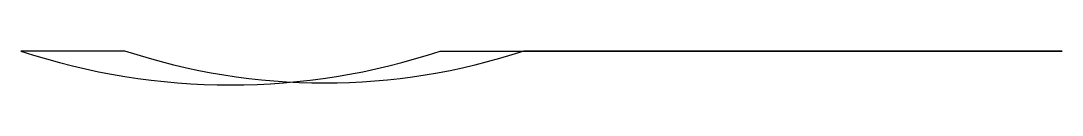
# Model space of a CAD drawing. Extents: x -160 to -10, y -5 to 0.
import ezdxf

# ---------------------------------------------------------------- set-up
doc = ezdxf.new("R2010")
doc.units = 0
doc.layers.get('0').update_dxf_attribs({"linetype": 'continuous'})

msp = doc.modelspace()

# ---------------------------------------------------------------- linework, layer by layer
at = {"color": 7}
msp.add_lwpolyline([(-10, 0), (-87.54, 0, -0.161145), (-145, 0), (-145, 0), (-160, 0), (-160, 0, 0.161145), (-99.58, 0), (-22.04, 0)], format="xyb", close=True, dxfattribs=at)

doc.saveas('drawing.dxf')
